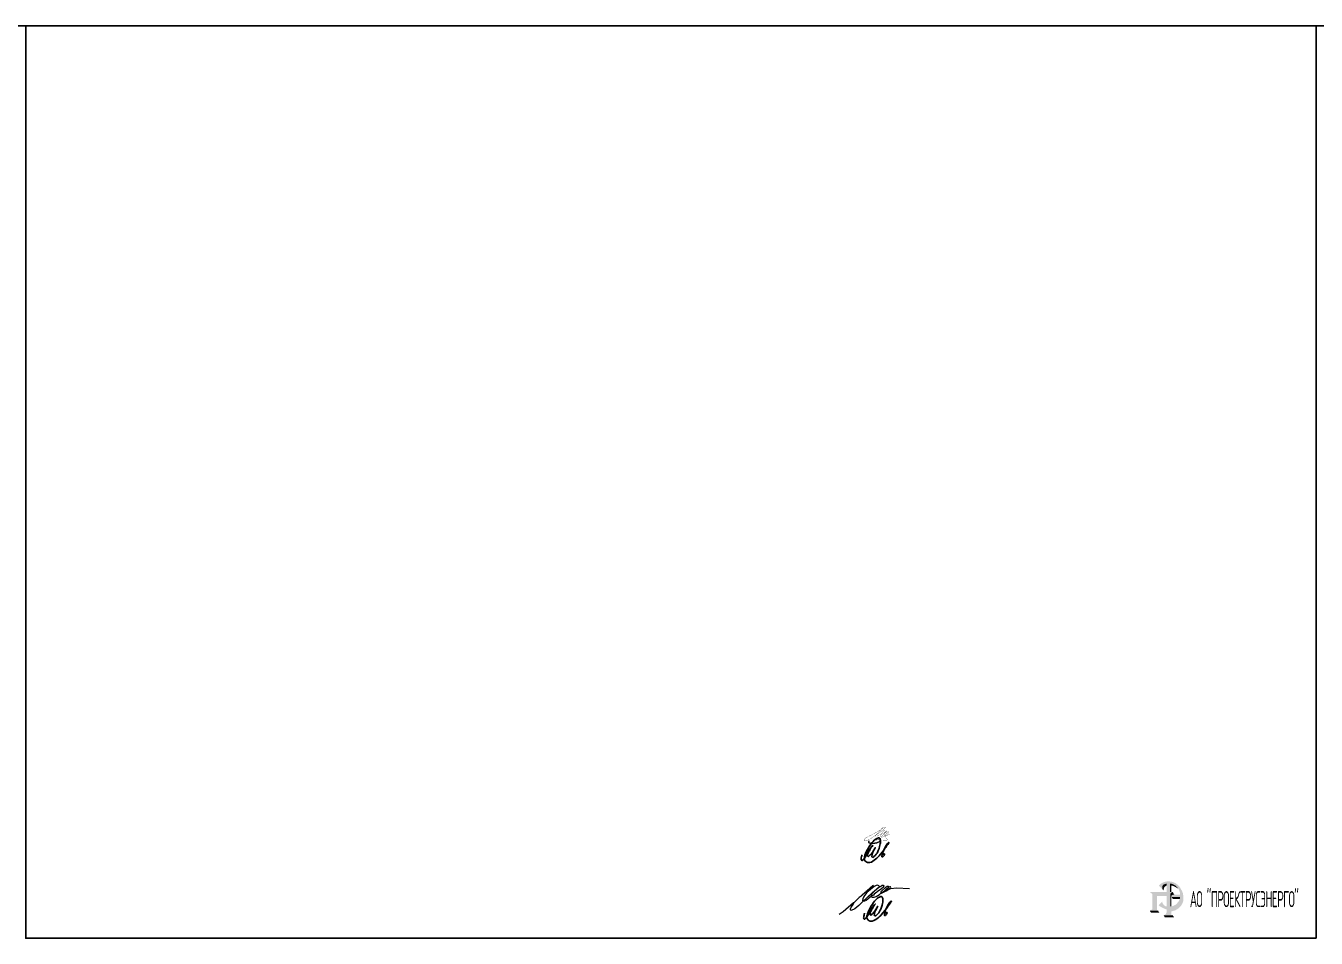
# Model space of a CAD drawing. Header units: millimetres. Extents: x -403105 to 8598000, y -894400 to 0.
# Drawn here: x 86000 to 170000, y -59400 to 0 of the extents above; entities that cross this region are included whole.
import ezdxf

# ---------------------------------------------------------------- set-up
doc = ezdxf.new("R2010")
doc.units = ezdxf.units.MM
doc.layers.get('Defpoints').update_dxf_attribs({"color": 6})
doc.layers.add('_Текст 0.25', color=7, linetype='Continuous', lineweight=25)
doc.layers.add('print', color=5, linetype='Continuous')
doc.layers.add('Подписи', color=7, linetype='Continuous')
doc.styles.get("Standard").update_dxf_attribs({"font": 'isocpeur.ttf'})

# ---------------------------------------------------------------- blocks, each defined once
blk = doc.blocks.new('A$C9a5560e3')
h = blk.add_hatch(color=5)
h.dxf.hatch_style = 1
h.paths.add_polyline_path([(5.15, 6.06), (-0.04, 6.06), (0.78, 5.37), (0.78, 0.7), (-0.04, 0.23), (-0.03, 0.23), (2.55, 0.23), (1.8, 0.7), (1.8, 5.55), (5.15, 5.55), (5.15, 1.54), (4.76, 1.64), (4.35, 1.95), (4.04, 2.36), (3.84, 2.77), (3.84, 3.07), (2.73, 1.97), (3.06, 1.64), (3.55, 1.31), (4.35, 0.93), (5.15, 0.62), (5.15, -0.38), (4.98, -0.74), (4.7, -1), (4.24, -1.21), (7.1, -1.21), (6.58, -1.01), (6.29, -0.73), (6.27, -0.38), (6.28, 0.64), (6.54, 0.72), (7.21, 0.93), (7.84, 1.22), (8.47, 1.64), (8.98, 2.14), (9.45, 2.77), (9.74, 3.29), (9.85, 3.73), (9.98, 4.32), (10.05, 4.92), (10, 5.81), (9.79, 6.61), (9.35, 7.42), (8.82, 8.07), (8.15, 8.61), (7.32, 9.04), (6.54, 9.25), (5.69, 9.34), (4.85, 9.24), (4.14, 9.01), (3.49, 8.65), (3.06, 8.3), (2.77, 8), (3.83, 6.97), (3.83, 7.79), (4.01, 8.13), (4.3, 8.35), (4.74, 8.53), (5.16, 8.6)])
h.paths.add_polyline_path([(6.28, 6.06), (6.28, 8.59), (6.76, 8.56), (7.31, 8.34), (7.75, 8.11), (8.12, 7.83), (8.55, 7.39), (8.87, 6.93), (9.12, 6.45), (9.28, 5.9), (9.33, 5.48), (9.33, 5.15), (7.05, 5.15), (6.76, 4.99), (6.66, 4.8), (6.66, 4.52), (9.33, 4.52), (9.28, 3.99), (9.09, 3.43), (8.84, 2.99), (8.53, 2.64), (8.12, 2.18), (7.4, 1.79), (6.79, 1.57), (6.29, 1.54), (6.29, 5.24), (6.37, 5.53), (6.6, 5.8), (7.05, 6.06)], flags=16)
h = blk.add_hatch(color=141)
h.dxf.hatch_style = 1
h.paths.add_polyline_path([(4.98, 7.94), (5.16, 7.98), (5.16, 8.6), (4.74, 8.53), (4.3, 8.35), (4.01, 8.13), (3.83, 7.79), (3.83, 6.97), (4.31, 6.38), (4.32, 7.26), (4.61, 7.64)])
h = blk.add_hatch(color=141)
h.dxf.hatch_style = 1
h.paths.add_polyline_path([(7.31, 8.34), (6.76, 8.56), (6.28, 8.59), (6.28, 6.06), (6.67, 6.06), (6.67, 7.95), (6.96, 7.95), (7.43, 7.82), (8.06, 7.5), (8.82, 7.01), (8.55, 7.39), (8.12, 7.83), (7.75, 8.11)])
h = blk.add_hatch(color=141)
h.dxf.hatch_style = 1
h.paths.add_polyline_path([(5.15, 5.55), (1.8, 5.55), (1.8, 0.7), (2.21, 0.45), (2.2, 4.83), (5.15, 4.83)])
h = blk.add_hatch(color=141)
h.dxf.hatch_style = 1
h.paths.add_polyline_path([(10.15, 2.63), (10.31, 3.17), (10.36, 3.98), (10.34, 4.73), (10.28, 5.47), (10.07, 6.05), (9.79, 6.61), (10, 5.81), (10.05, 4.92), (9.98, 4.32), (9.85, 3.73), (9.74, 3.29), (9.45, 2.77), (8.98, 2.14), (8.47, 1.64), (7.84, 1.22), (7.21, 0.93), (6.54, 0.72), (6.28, 0.64), (6.27, -0.38), (6.29, -0.73), (6.58, -1.01), (6.65, -1.04), (6.65, 0.01), (7.91, 0.36), (8.78, 0.89), (9.63, 1.72)])
h = blk.add_hatch(color=141)
h.dxf.hatch_style = 1
h.paths.add_polyline_path([(7.05, 6.06), (6.6, 5.8), (6.37, 5.53), (6.29, 5.24), (6.29, 1.54), (6.66, 1.56), (6.66, 4.52), (6.66, 4.8), (6.76, 4.99), (7.05, 5.15), (7.58, 5.15)])
h = blk.add_hatch(color=141)
h.dxf.hatch_style = 1
h.paths.add_polyline_path([(9.33, 4.52), (6.7, 4.52), (7.11, 3.9), (9.25, 3.9), (9.28, 3.99)])
h = blk.add_hatch(color=141)
h.dxf.hatch_style = 1
h.paths.add_polyline_path([(2.55, 0.23), (-0.03, 0.23), (0.36, -0.41), (2.94, -0.41)])
h = blk.add_hatch(color=141)
h.dxf.hatch_style = 1
h.paths.add_polyline_path([(7.1, -1.21), (4.24, -1.21), (4.63, -1.84), (7.48, -1.84)])
blk = doc.blocks.new('Макеев')
at = {"color": 172}
blk.add_lwpolyline([(3.34, 0.36), (3.31, 0.29), (3.25, 0.12), (3.22, -0.01), (3.18, -0.21), (3.1, -0.53), (3.06, -0.78), (3.04, -1.02), (3.08, -1.2), (3.14, -1.29), (3.25, -1.33), (3.36, -1.32), (3.52, -1.22), (3.69, -1.05), (3.96, -0.72), (4.3, -0.24), (4.52, 0.15), (4.81, 0.68), (5.03, 1.1), (5.23, 1.45), (5.45, 1.81), (5.65, 2.09), (5.89, 2.41), (6.05, 2.62), (6.23, 2.84), (6.41, 3.02), (6.48, 3.08), (6.26, 2.81), (6.08, 2.55), (5.94, 2.33), (5.83, 2.15), (5.75, 1.99), (5.65, 1.81), (5.49, 1.54), (5.33, 1.25), (5.24, 1.08), (5.1, 0.77), (5.01, 0.57), (4.97, 0.39), (4.92, 0.23), (4.92, 0.08), (4.96, -0.06), (5, -0.1), (5.12, -0.16), (5.2, -0.14), (5.34, -0.07), (5.46, 0.06), (5.56, 0.14), (5.7, 0.27), (5.96, 0.54), (6.35, 1.01), (7.21, 2.42), (6.54, 1.21), (6.46, 1.04), (6.36, 0.79), (6.25, 0.34), (6.19, -0.03), (6.21, -0.24), (6.33, -0.38), (6.42, -0.41), (6.54, -0.42), (6.67, -0.34), (6.83, -0.21), (7.17, 0.13), (7.49, 0.49), (7.72, 0.85), (7.94, 1.25), (8.08, 1.58), (8.32, 2.18), (8.49, 2.75), (8.6, 3.21), (8.67, 3.59), (8.72, 3.86), (8.73, 4.18), (8.71, 4.45), (8.66, 4.75), (8.61, 4.93), (8.51, 5.15), (8.41, 5.24), (8.28, 5.29), (8.14, 5.29), (7.93, 5.25), (7.68, 5.15), (7.43, 5.02), (7.16, 4.86), (6.89, 4.6), (6.55, 4.22), (6.28, 3.91), (5.98, 3.53), (5.63, 3.03), (5.19, 2.38), (4.94, 1.9), (4.58, 1.19), (4.36, 0.73), (4.16, 0.18), (4.04, -0.22), (4.01, -0.4), (4, -0.8), (4, -0.94), (4.04, -1.16), (4.14, -1.36), (4.26, -1.53), (4.44, -1.66), (4.71, -1.85), (4.92, -1.93), (5.23, -1.95), (5.6, -1.93), (6.08, -1.8), (6.47, -1.57), (6.91, -1.26), (7.28, -0.98), (7.63, -0.68), (7.96, -0.34), (8.33, 0.03), (8.72, 0.49), (9.34, 1.24), (9.67, 1.64), (10.04, 2.17), (10.28, 2.52), (10.65, 3.06), (10.87, 3.34), (11.07, 3.65), (11.21, 3.87), (11.21, 3.92), (11.17, 3.93), (11.09, 3.93), (10.98, 3.85), (10.77, 3.64), (10.59, 3.37), (10.39, 3.08), (10.09, 2.56), (9.82, 1.97), (9.59, 1.44), (9.41, 1.06), (9.24, 0.52), (9.19, 0.26), (9.14, 0.02), (9.14, -0.1), (9.14, -0.18), (9.17, -0.25), (9.26, -0.28), (9.35, -0.29), (9.46, -0.25), (9.61, -0.11), (9.78, 0.1), (9.87, 0.26), (9.94, 0.44), (9.94, 0.55), (9.9, 0.61), (9.8, 0.63), (9.64, 0.59), (9.43, 0.46), (9.36, 0.39)], dxfattribs=at)
blk = doc.blocks.new('Лепин')
at = {"color": 172, "const_width": 0.107}
blk.add_lwpolyline([(8.06, 4.25), (0.89, 0.41), (0.42, -0.29), (0.5, -0.94), (1.94, -0.6), (2.37, -0.34), (3.2, 0.1), (4.23, 0.71), (5.16, 1.35), (6.44, 2.22), (8.49, 3.7), (9.6, 4.56), (10.28, 5.31), (10.28, 5.64), (10.06, 5.64), (9.71, 5.53), (9.2, 5.21), (8.06, 4.25), (7.1, 3.24), (8.06, 4.25), (5.8, 1.67), (5.8, 1.38), (5.87, 1.27), (6.35, 1.25), (7.52, 2.02), (9.16, 2.46), (10.35, 3.41), (10.05, 4.1), (9.9, 4.1), (9.48, 3.82), (9.1, 3.32), (8.56, 2.62), (8.21, 2.07), (7.97, 1.59), (7.97, 1.37), (8.04, 1.16), (8.49, 1.16), (8.76, 1.41), (11.12, 3.8), (11.06, 3.87), (10.87, 3.81), (10.42, 3.26), (10.05, 2.72), (9.84, 1.99), (9.73, 1.58), (9.91, 1.38), (10.73, 1.72), (11.64, 2.48), (12.01, 3.11), (11.98, 3.43), (11.68, 3.44), (11.15, 3.06), (10.75, 2.4), (10.45, 1.54), (10.45, 1.06), (10.62, 0.65), (10.99, 0.15), (11.29, -0.17), (11.3, -0.37), (11.2, -0.55), (10.75, -0.61), (9.94, -0.56), (8.13, -0.44), (7.2, -0.44), (6.39, -0.44), (5.86, -0.45), (5.79, -0.53), (5.9, -0.62), (6.89, -0.28), (8.41, 0.53), (9.7, 1.28), (12.68, 2.26)], dxfattribs=at)
blk = doc.blocks.new('A$Cff5b1893')
at = {"color": 5, "lineweight": 20, "transparency": 33554687}
for p, q in [((-542, -365), (383, 470)), ((0, 0), (-156, -186)), ((224, 207), (0, 0)), ((317, 365), (74, 162)), ((101, -238), (814, 388)), ((465, 391), (224, 207)), ((398, 455), (317, 365)), ((786, 341), (373, -20)), ((646, 22), (461, -107)), ((612, 456), (465, 391)), ((699, 65), (646, 22)), ((862, 179), (699, 65)), ((806, 344), (786, 341)), ((806, 344), (937, 424)), ((814, 388), (806, 344)), ((1065, 337), (862, 179)), ((911, 53), (895, -2)), ((983, 131), (911, 53)), ((954, -32), (1253, 116)), ((1178, 317), (983, 131)), ((1074, 465), (1117, 451)), ((1250, 356), (1178, 317)), ((1182, 122), (1217, 174)), ((1194, 114), (1182, 122)), ((1253, 116), (1194, 114)), ((1244, 215), (1217, 174)), ((1217, 174), (1250, 175)), ((1319, 273), (1244, 215)), ((1250, 175), (1398, 240)), ((1253, 116), (1524, 295)), ((1456, 351), (1319, 273)), ((1398, 240), (1473, 262)), ((1473, 262), (1552, 271)), ((1552, 271), (1935, 307)), ((1935, 307), (2781, 255)), ((-868, -657), (-1542, -1244)), ((-1013, -811), (-1101, -867)), ((-1003, -925), (-944, -831)), ((-944, -831), (-826, -639)), ((-826, -639), (-868, -657)), ((-826, -639), (-560, -381)), ((-537, -839), (-796, -1058)), ((-560, -381), (-542, -365)), ((-250, -549), (-537, -839)), ((-265, -400), (-278, -508)), ((-278, -508), (-253, -552)), ((-220, -292), (-265, -400)), ((-253, -552), (-24, -359)), ((-163, -555), (-253, -552)), ((-156, -186), (-220, -292)), ((-51, -509), (-163, -555)), ((61, -426), (-51, -509)), ((-24, -359), (7, -325)), ((7, -325), (101, -238)), ((107, -388), (61, -426)), ((286, -251), (107, -388)), ((290, -155), (285, -258)), ((285, -258), (293, -285)), ((341, -54), (290, -155)), ((293, -285), (335, -305)), ((420, -158), (296, -234)), ((335, -305), (473, -297)), ((373, -20), (341, -54)), ((461, -107), (420, -158)), ((473, -297), (598, -248)), ((895, -2), (916, -25)), ((916, -25), (954, -32)), ((-1542, -1244), (-1802, -1432)), ((-1078, -1112), (-1067, -1050)), ((-1069, -1134), (-1078, -1112)), ((-1016, -1162), (-1069, -1134)), ((-1067, -1050), (-1017, -948)), ((-1017, -948), (-1003, -925)), ((-796, -1058), (-1016, -1162))]:
    blk.add_line(p, q, dxfattribs=at)
for centre, radius, start, end in [((9145, -10942), 14338, 129.24698, 134.06098), ((390, 457), 14.6, 62.8187, 117.08369), ((390, 462), 10.9, 319.70699, 52.13715), ((-1954, 4159), 5093, 300.07133, 311.33475), ((686, 342), 136, 19.57027, 123.20952), ((1078, 200), 265, 90.91719, 122.18297), ((1015, 429), 105, 298.50283, 11.99161), ((1360, 232), 167, 76.84422, 131.65104), ((1386, 361), 35.4, 312.98971, 69.01827), ((1509, 294), 77.9, 65.42165, 132.24393), ((1495, 339), 52.9, 303.69838, 28.59201)]:
    blk.add_arc(centre, radius, start, end, dxfattribs=at)

msp = doc.modelspace()

# ---------------------------------------------------------------- linework, layer by layer
at = {"color": 5, "lineweight": 5, "transparency": 33554687}
msp.add_spline([(140894, -53080), (140873, -53097), (140866, -53106), (140859, -53116), (140854, -53129), (140855, -53144), (140859, -53158), (140874, -53173), (140909, -53187), (140949, -53202), (140975, -53210), (141007, -53216), (141047, -53220), (141080, -53218), (141123, -53219), (141172, -53212), (141225, -53208), (141266, -53204), (141316, -53197), (141393, -53183), (141440, -53169), (141495, -53147), (141549, -53122), (141579, -53097), (141605, -53076)], degree=3, dxfattribs=at)
at = {"layer": 'Defpoints'}
for p in [(0, 0), (0, -63400)]:
    msp.add_xline(p, (1, 0), dxfattribs=at)
at = {"layer": 'print'}
msp.add_lwpolyline([(170000, -59400), (86000, -59400), (86000, 0), (170000, 0)], close=True, dxfattribs=at)

# ---------------------------------------------------------------- block references
at = {"xscale": 221.2739632578542, "yscale": 221.2739632578542, "zscale": 221.2739632578542}
for p in [(139702, -54043), (139866, -57859)]:
    msp.add_blockref('Макеев', p, dxfattribs=at)
at = {"transparency": 33554687, "xscale": 210.0205294222975, "yscale": 210.0205294222975, "zscale": 210.0205294222975}
msp.add_blockref('A$C9a5560e3', (159175, -57658), dxfattribs=at)
at = {"layer": 'Подписи', "color": 172, "xscale": 136.3756524379503, "yscale": 136.3756524379503, "zscale": 136.3756524379503}
msp.add_blockref('Лепин', (140536, -52941), dxfattribs=at)
at = {"layer": 'Подписи', "color": 172}
msp.add_blockref('A$Cff5b1893', (140754, -56430), dxfattribs=at)

# ---------------------------------------------------------------- texts
at = {"layer": '_Текст 0.25', "transparency": 33554687, "insert": (165308, -56857), "char_height": 1050.1, "attachment_point": 5}
msp.add_mtext_dynamic_manual_height_columns('{\\W0.5;\\T0.9;\\C5;АО "ПРОЕКТРУСЭНЕРГО"}', width=8496.16, gutter_width=3675, heights=[4304], dxfattribs=at)

doc.saveas('drawing.dxf')
